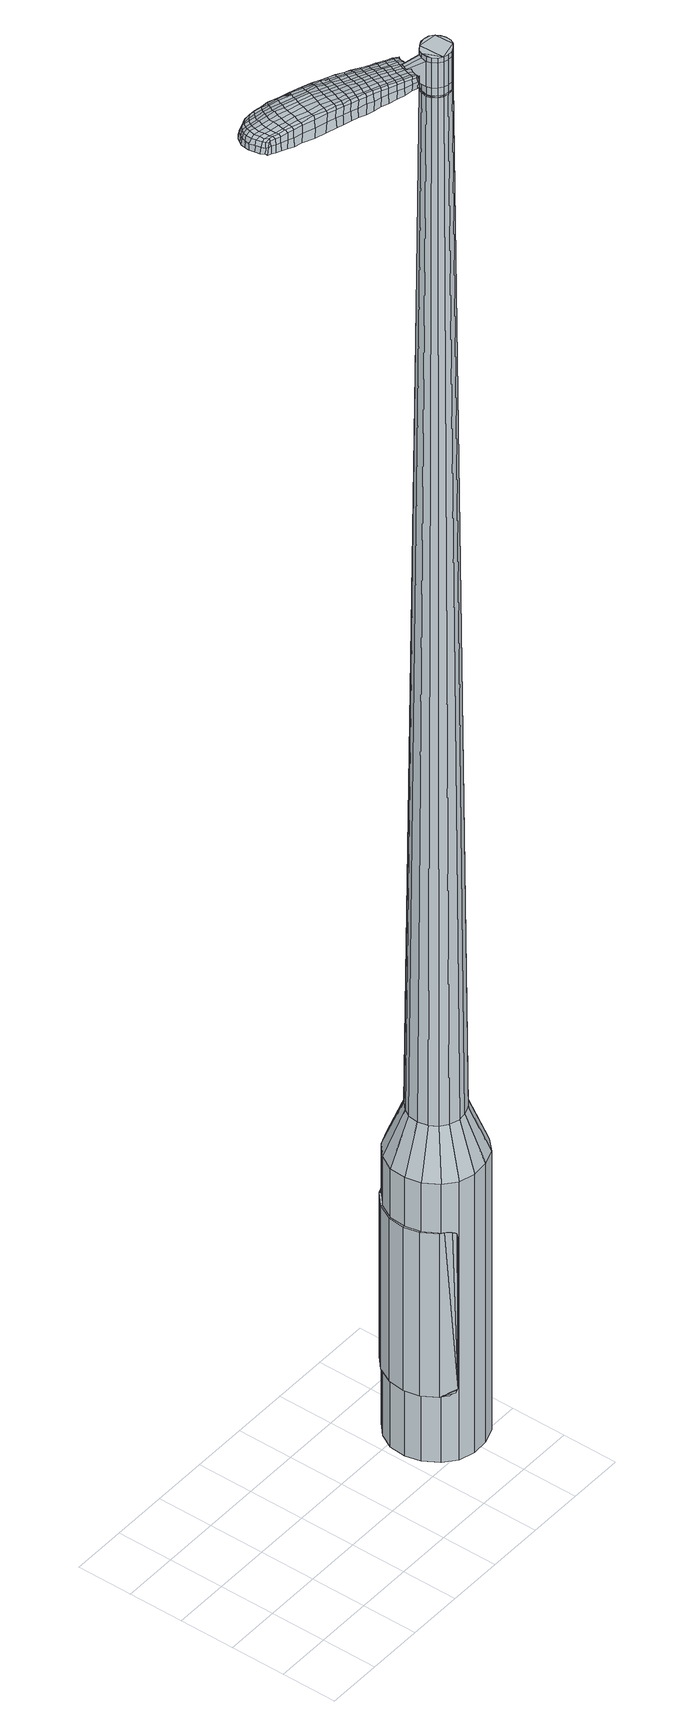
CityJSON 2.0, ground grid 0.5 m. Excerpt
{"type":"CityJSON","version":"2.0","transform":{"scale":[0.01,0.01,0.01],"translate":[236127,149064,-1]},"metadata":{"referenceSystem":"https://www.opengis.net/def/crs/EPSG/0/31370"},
"CityObjects":{
"object1":{"type":"GenericCityObject","attributes":{"cluster":62,"mean_distance_to_centroid":0.328,"new_centroid_x":236129.5,"new_centroid_y":149064.85,"mean_distance_to_camera":9.72,"H1":-131.96,"H2":-125.66,"Z_final":114.26,"cluster2":-1,"proj_x":236131.44,"proj_y":149058.6,"id_line":53183,"bearing_l":72.75,"distance":6.55,"orientation":"left","G_obj":162.75},"geometry":[{"type":"MultiSurface","lod":"2","boundaries":[[[0,1,2,3]],[[1,4,5,2]],[[4,6,7,5]],[[6,8,9,7]],[[8,10,11,9]],[[10,12,13,11]],[[12,14,15,13]],[[14,16,17,15]],[[16,18,19,17]],[[18,20,21,19]],[[20,22,23,21]],[[22,24,25,23]],[[24,26,27,25]],[[26,28,29,27]],[[28,30,31,29]],[[30,32,33,31]],[[32,34,35,33]],[[34,0,3,35]],[[36,37,38,39]],[[38,40,41,42]],[[41,43,42]],[[42,44,45,46]],[[45,47,46]],[[46,48,49,50]],[[49,51,50]],[[42,46,50,38]],[[50,52,39,38]],[[53,36,39]],[[2,5,7,35]],[[7,9,11,15]],[[11,13,15]],[[15,17,19,23]],[[19,21,23]],[[23,25,27,31]],[[27,29,31]],[[15,23,31,7]],[[31,33,35,7]],[[3,2,35]],[[1,0,54,55]],[[0,34,56,54]],[[34,32,57,56]],[[32,30,58,57]],[[30,28,59,58]],[[28,26,60,59]],[[26,24,61,60]],[[24,22,62,61]],[[22,20,63,62]],[[20,18,64,63]],[[18,16,65,64]],[[16,14,66,65]],[[14,12,67,66]],[[12,10,68,67]],[[10,8,69,68]],[[8,6,70,69]],[[6,4,71,70]],[[4,1,55,71]],[[55,54,72,73]],[[54,56,74,72]],[[56,57,75,74]],[[57,58,76,75]],[[58,59,77,76]],[[59,60,78,77]],[[60,61,79,78]],[[61,62,80,79]],[[62,63,81,80]],[[63,64,82,81]],[[64,65,83,82]],[[65,66,84,83]],[[66,67,85,84]],[[67,68,86,85]],[[68,69,87,86]],[[69,70,88,87]],[[70,71,89,88]],[[71,55,73,89]],[[90,91,92,93]],[[94,95,91,90]],[[96,97,95,94]],[[76,98,97,96]],[[99,100,98,76]],[[78,101,100,99]],[[102,103,101,78]],[[80,104,103,102]],[[105,106,104,80]],[[107,108,106,105]],[[83,109,108,107]],[[84,110,109,83]],[[111,112,110,84]],[[113,114,112,111]],[[87,115,114,113]],[[88,116,115,87]],[[89,117,116,88]],[[93,92,117,89]],[[118,119,120,121]],[[122,118,121,123]],[[124,122,123,125]],[[126,124,125,127]],[[128,126,127,129]],[[130,128,129,131]],[[132,130,131,133]],[[134,132,133,135]],[[136,134,135,137]],[[138,136,137,139]],[[140,138,139,141]],[[142,140,141,143]],[[144,142,143,145]],[[146,144,145,147]],[[148,146,147,149]],[[150,148,149,151]],[[73,72,90,93]],[[72,74,94,90]],[[74,75,96,94]],[[75,76,96]],[[77,99,76]],[[77,78,99]],[[79,102,78]],[[79,80,102]],[[81,105,80]],[[81,82,107,105]],[[82,83,107]],[[85,111,84]],[[85,86,113,111]],[[86,87,113]],[[73,93,89]],[[152,153,92,91]],[[153,117,92]],[[154,114,115]],[[154,155,112,114]],[[155,110,112]],[[156,108,109]],[[156,157,106,108]],[[157,104,106]],[[158,103,104]],[[158,101,103]],[[159,100,101]],[[159,98,100]],[[160,97,98]],[[160,161,95,97]],[[161,152,91,95]],[[39,52,150,162]],[[153,152,163,151]],[[53,39,162,119]],[[152,161,120,163]],[[36,53,119,118]],[[161,160,121,120]],[[37,36,118,122]],[[160,98,123,121]],[[38,37,122,124]],[[98,159,125,123]],[[40,38,124,126]],[[159,101,127,125]],[[41,40,126,128]],[[101,158,129,127]],[[43,41,128,130]],[[158,104,131,129]],[[42,43,130,132]],[[104,157,133,131]],[[44,42,132,134]],[[157,156,135,133]],[[45,44,134,136]],[[156,109,137,135]],[[47,45,136,138]],[[109,110,139,137]],[[46,47,138,140]],[[110,155,141,139]],[[48,46,140,142]],[[155,154,143,141]],[[49,48,142,144]],[[154,115,145,143]],[[51,49,144,146]],[[115,116,147,145]],[[50,51,146,148]],[[116,117,149,147]],[[52,50,148,150]],[[117,153,151,149]],[[150,151,164,165]],[[151,163,166,164]],[[163,120,167,166]],[[120,119,168,167]],[[119,162,169,168]],[[162,150,165,169]],[[170,171,172,173]],[[174,170,173,175]],[[170,174,176,177]],[[171,170,177,178]],[[179,180,181,182]],[[183,179,182,184]],[[179,183,185,186]],[[180,179,186,187]],[[188,189,190,191]],[[192,188,191,193]],[[188,192,194,195]],[[189,188,195,196]],[[197,198,199,200]],[[201,197,200,202]],[[197,201,203,204]],[[198,197,204,205]],[[206,207,208,209]],[[210,206,209,211]],[[206,210,212,213]],[[207,206,213,214]],[[215,216,217,218]],[[219,215,218,220]],[[215,219,221,222]],[[216,215,222,223]],[[224,225,226,227]],[[216,224,227,217]],[[224,216,223,228]],[[225,224,228,229]],[[230,231,232,233]],[[225,230,233,226]],[[230,225,229,234]],[[231,230,234,235]],[[236,174,175,237]],[[231,236,237,232]],[[236,231,235,238]],[[174,236,238,176]],[[239,240,241,242]],[[243,239,242,244]],[[239,243,245,246]],[[240,239,246,247]],[[248,249,250,251]],[[240,248,251,241]],[[248,240,247,252]],[[249,248,252,253]],[[254,255,256,257]],[[249,254,257,250]],[[254,249,253,258]],[[255,254,258,259]],[[260,261,262,263]],[[255,260,263,256]],[[260,255,259,264]],[[261,260,264,265]],[[266,171,178,267]],[[261,266,267,262]],[[266,261,265,268]],[[171,266,268,172]],[[269,270,271,272]],[[273,269,272,274]],[[269,273,275,276]],[[270,269,276,277]],[[278,279,280,281]],[[270,278,281,271]],[[278,270,277,282]],[[279,278,282,283]],[[284,285,286,287]],[[279,284,287,280]],[[284,279,283,288]],[[285,284,288,289]],[[290,183,184,291]],[[285,290,291,286]],[[290,285,289,292]],[[183,290,292,185]],[[293,294,295,296]],[[297,293,296,298]],[[293,297,299,300]],[[294,293,300,301]],[[302,303,304,305]],[[294,302,305,295]],[[302,294,301,306]],[[303,302,306,307]],[[308,309,310,311]],[[303,308,311,304]],[[308,303,307,312]],[[309,308,312,313]],[[314,315,316,317]],[[309,314,317,310]],[[314,309,313,318]],[[315,314,318,319]],[[320,180,187,321]],[[315,320,321,316]],[[320,315,319,322]],[[180,320,322,181]],[[323,209,208,324]],[[325,323,324,326]],[[323,325,327,328]],[[209,323,328,211]],[[329,325,326,330]],[[331,329,330,332]],[[329,331,333,334]],[[325,329,334,327]],[[335,331,332,336]],[[337,335,336,338]],[[335,337,339,340]],[[331,335,340,333]],[[341,337,338,342]],[[343,341,342,344]],[[341,343,345,346]],[[337,341,346,339]],[[347,343,344,348]],[[198,347,348,199]],[[347,198,205,349]],[[343,347,349,345]],[[350,351,196,195]],[[352,350,195,194]],[[350,352,353,354]],[[351,350,354,355]],[[356,357,355,354]],[[358,356,354,353]],[[356,358,359,360]],[[357,356,360,361]],[[362,363,361,360]],[[364,362,360,359]],[[362,364,365,366]],[[363,362,366,367]],[[368,369,367,366]],[[370,368,366,365]],[[368,370,203,201]],[[369,368,201,202]],[[371,372,373,374]],[[273,371,374,275]],[[371,273,274,375]],[[372,371,375,376]],[[377,192,193,378]],[[372,377,378,373]],[[377,372,376,379]],[[192,377,379,194]],[[380,381,382,383]],[[219,380,383,221]],[[380,219,220,384]],[[381,380,384,385]],[[386,387,388,389]],[[381,386,389,382]],[[386,381,385,390]],[[387,386,390,391]],[[392,189,196,393]],[[387,392,393,388]],[[392,387,391,394]],[[189,392,394,190]],[[395,396,397,398]],[[177,395,398,178]],[[395,177,176,399]],[[396,395,399,400]],[[401,402,403,404]],[[396,401,404,397]],[[401,396,400,405]],[[402,401,405,406]],[[407,200,199,408]],[[402,407,408,403]],[[407,402,406,409]],[[200,407,409,202]],[[410,411,412,413]],[[182,410,413,184]],[[410,182,181,414]],[[411,410,414,415]],[[416,204,203,417]],[[411,416,417,412]],[[416,411,415,418]],[[204,416,418,205]],[[419,420,421,422]],[[297,419,422,299]],[[419,297,298,423]],[[420,419,423,424]],[[425,210,211,426]],[[420,425,426,421]],[[425,420,424,427]],[[210,425,427,212]],[[428,429,430,431]],[[243,428,431,245]],[[428,243,244,432]],[[429,428,432,433]],[[434,435,436,437]],[[429,434,437,430]],[[434,429,433,438]],[[435,434,438,439]],[[440,207,214,441]],[[435,440,441,436]],[[440,435,439,442]],[[207,440,442,208]],[[443,444,433,432]],[[242,443,432,244]],[[443,242,241,445]],[[444,443,445,446]],[[447,448,439,438]],[[444,447,438,433]],[[447,444,446,449]],[[448,447,449,450]],[[451,324,208,442]],[[448,451,442,439]],[[451,448,450,452]],[[324,451,452,326]],[[453,454,455,456]],[[300,453,456,301]],[[453,300,299,422]],[[454,453,422,421]],[[457,328,327,458]],[[454,457,458,455]],[[457,454,421,426]],[[328,457,426,211]],[[459,460,446,445]],[[251,459,445,241]],[[459,251,250,461]],[[460,459,461,462]],[[463,464,450,449]],[[460,463,449,446]],[[463,460,462,465]],[[464,463,465,466]],[[467,330,326,452]],[[464,467,452,450]],[[467,464,466,468]],[[330,467,468,332]],[[469,470,471,472]],[[306,469,472,307]],[[469,306,301,456]],[[470,469,456,455]],[[473,334,333,474]],[[470,473,474,471]],[[473,470,455,458]],[[334,473,458,327]],[[475,476,462,461]],[[257,475,461,250]],[[475,257,256,477]],[[476,475,477,478]],[[479,480,466,465]],[[476,479,465,462]],[[479,476,478,481]],[[480,479,481,482]],[[483,336,332,468]],[[480,483,468,466]],[[483,480,482,484]],[[336,483,484,338]],[[485,486,487,488]],[[312,485,488,313]],[[485,312,307,472]],[[486,485,472,471]],[[489,340,339,490]],[[486,489,490,487]],[[489,486,471,474]],[[340,489,474,333]],[[491,492,478,477]],[[263,491,477,256]],[[491,263,262,493]],[[492,491,493,494]],[[495,496,482,481]],[[492,495,481,478]],[[495,492,494,497]],[[496,495,497,498]],[[499,342,338,484]],[[496,499,484,482]],[[499,496,498,500]],[[342,499,500,344]],[[501,502,503,504]],[[318,501,504,319]],[[501,318,313,488]],[[502,501,488,487]],[[505,346,345,506]],[[502,505,506,503]],[[505,502,487,490]],[[346,505,490,339]],[[507,508,494,493]],[[267,507,493,262]],[[507,267,178,398]],[[508,507,398,397]],[[509,510,498,497]],[[508,509,497,494]],[[509,508,397,404]],[[510,509,404,403]],[[511,348,344,500]],[[510,511,500,498]],[[511,510,403,408]],[[348,511,408,199]],[[512,513,415,414]],[[322,512,414,181]],[[512,322,319,504]],[[513,512,504,503]],[[514,349,205,418]],[[513,514,418,415]],[[514,513,503,506]],[[349,514,506,345]],[[515,516,376,375]],[[272,515,375,274]],[[515,272,271,517]],[[516,515,517,518]],[[519,352,194,379]],[[516,519,379,376]],[[519,516,518,520]],[[352,519,520,353]],[[521,522,523,524]],[[222,521,524,223]],[[521,222,221,383]],[[522,521,383,382]],[[525,526,527,528]],[[522,525,528,523]],[[525,522,382,389]],[[526,525,389,388]],[[529,351,355,530]],[[526,529,530,527]],[[529,526,388,393]],[[351,529,393,196]],[[531,532,518,517]],[[281,531,517,271]],[[531,281,280,533]],[[532,531,533,534]],[[535,358,353,520]],[[532,535,520,518]],[[535,532,534,536]],[[358,535,536,359]],[[537,538,539,540]],[[228,537,540,229]],[[537,228,223,524]],[[538,537,524,523]],[[541,542,543,544]],[[538,541,544,539]],[[541,538,523,528]],[[542,541,528,527]],[[545,357,361,546]],[[542,545,546,543]],[[545,542,527,530]],[[357,545,530,355]],[[547,548,534,533]],[[287,547,533,280]],[[547,287,286,549]],[[548,547,549,550]],[[551,364,359,536]],[[548,551,536,534]],[[551,548,550,552]],[[364,551,552,365]],[[553,554,555,556]],[[234,553,556,235]],[[553,234,229,540]],[[554,553,540,539]],[[557,558,559,560]],[[554,557,560,555]],[[557,554,539,544]],[[558,557,544,543]],[[561,363,367,562]],[[558,561,562,559]],[[561,558,543,546]],[[363,561,546,361]],[[563,564,550,549]],[[291,563,549,286]],[[563,291,184,413]],[[564,563,413,412]],[[565,370,365,552]],[[564,565,552,550]],[[565,564,412,417]],[[370,565,417,203]],[[566,567,400,399]],[[238,566,399,176]],[[566,238,235,556]],[[567,566,556,555]],[[568,569,406,405]],[[567,568,405,400]],[[568,567,555,560]],[[569,568,560,559]],[[570,369,202,409]],[[569,570,409,406]],[[570,569,559,562]],[[369,570,562,367]],[[571,572,573,574]],[[574,573,575,576]],[[577,575,573,578]],[[578,573,572,579]],[[580,581,582,583]],[[583,582,584,585]],[[586,584,582,587]],[[587,582,581,588]],[[589,590,591,592]],[[592,591,593,594]],[[595,593,591,596]],[[596,591,590,597]],[[598,599,600,601]],[[601,600,602,603]],[[604,602,600,605]],[[605,600,599,606]],[[607,608,609,610]],[[610,609,611,612]],[[613,611,609,614]],[[614,609,608,615]],[[616,617,618,619]],[[619,618,620,621]],[[622,620,618,623]],[[623,618,617,624]],[[625,626,627,628]],[[628,627,617,616]],[[624,617,627,629]],[[629,627,626,630]],[[631,632,633,634]],[[634,633,626,625]],[[630,626,633,635]],[[635,633,632,636]],[[576,575,637,638]],[[638,637,632,631]],[[636,632,637,639]],[[639,637,575,577]],[[640,641,642,643]],[[643,642,644,645]],[[646,644,642,647]],[[647,642,641,648]],[[649,650,651,652]],[[652,651,641,640]],[[648,641,651,653]],[[653,651,650,654]],[[655,656,657,658]],[[658,657,650,649]],[[654,650,657,659]],[[659,657,656,660]],[[661,662,663,664]],[[664,663,656,655]],[[660,656,663,665]],[[665,663,662,666]],[[579,572,667,668]],[[668,667,662,661]],[[666,662,667,669]],[[669,667,572,571]],[[670,671,672,673]],[[673,672,674,675]],[[676,674,672,677]],[[677,672,671,678]],[[679,680,681,682]],[[682,681,671,670]],[[678,671,681,683]],[[683,681,680,684]],[[685,686,687,688]],[[688,687,680,679]],[[684,680,687,689]],[[689,687,686,690]],[[585,584,691,692]],[[692,691,686,685]],[[690,686,691,693]],[[693,691,584,586]],[[694,695,696,697]],[[697,696,698,699]],[[700,698,696,701]],[[701,696,695,702]],[[703,704,705,706]],[[706,705,695,694]],[[702,695,705,707]],[[707,705,704,708]],[[709,710,711,712]],[[712,711,704,703]],[[708,704,711,713]],[[713,711,710,714]],[[715,716,717,718]],[[718,717,710,709]],[[714,710,717,719]],[[719,717,716,720]],[[588,581,721,722]],[[722,721,716,715]],[[720,716,721,723]],[[723,721,581,580]],[[607,610,724,725]],[[725,724,726,727]],[[728,726,724,729]],[[729,724,610,612]],[[727,726,730,731]],[[731,730,732,733]],[[734,732,730,735]],[[735,730,726,728]],[[733,732,736,737]],[[737,736,738,739]],[[740,738,736,741]],[[741,736,732,734]],[[739,738,742,743]],[[743,742,744,745]],[[746,744,742,747]],[[747,742,738,740]],[[745,744,748,749]],[[749,748,599,598]],[[606,599,748,750]],[[750,748,744,746]],[[597,751,752,596]],[[596,752,753,595]],[[754,753,752,755]],[[755,752,751,756]],[[756,757,758,755]],[[755,758,759,754]],[[760,759,758,761]],[[761,758,757,762]],[[762,763,764,761]],[[761,764,765,760]],[[766,765,764,767]],[[767,764,763,768]],[[768,769,770,767]],[[767,770,771,766]],[[604,771,770,602]],[[602,770,769,603]],[[772,773,774,775]],[[775,774,674,676]],[[675,674,774,776]],[[776,774,773,777]],[[594,593,778,779]],[[779,778,773,772]],[[777,773,778,780]],[[780,778,593,595]],[[781,782,783,784]],[[784,783,620,622]],[[621,620,783,785]],[[785,783,782,786]],[[787,788,789,790]],[[790,789,782,781]],[[786,782,789,791]],[[791,789,788,792]],[[597,590,793,794]],[[794,793,788,787]],[[792,788,793,795]],[[795,793,590,589]],[[796,797,798,799]],[[799,798,578,579]],[[577,578,798,800]],[[800,798,797,801]],[[802,803,804,805]],[[805,804,797,796]],[[801,797,804,806]],[[806,804,803,807]],[[598,601,808,809]],[[809,808,803,802]],[[807,803,808,810]],[[810,808,601,603]],[[811,812,813,814]],[[814,813,583,585]],[[580,583,813,815]],[[815,813,812,816]],[[604,605,817,818]],[[818,817,812,811]],[[816,812,817,819]],[[819,817,605,606]],[[820,821,822,823]],[[823,822,698,700]],[[699,698,822,824]],[[824,822,821,825]],[[612,611,826,827]],[[827,826,821,820]],[[825,821,826,828]],[[828,826,611,613]],[[829,830,831,832]],[[832,831,644,646]],[[645,644,831,833]],[[833,831,830,834]],[[835,836,837,838]],[[838,837,830,829]],[[834,830,837,839]],[[839,837,836,840]],[[615,608,841,842]],[[842,841,836,835]],[[840,836,841,843]],[[843,841,608,607]],[[834,844,845,833]],[[833,845,643,645]],[[640,643,845,846]],[[846,845,844,847]],[[840,848,849,839]],[[839,849,844,834]],[[847,844,849,850]],[[850,849,848,851]],[[607,725,852,843]],[[843,852,848,840]],[[851,848,852,853]],[[853,852,725,727]],[[854,855,856,857]],[[857,856,701,702]],[[700,701,856,823]],[[823,856,855,820]],[[728,729,858,859]],[[859,858,855,854]],[[820,855,858,827]],[[827,858,729,612]],[[847,860,861,846]],[[846,861,652,640]],[[649,652,861,862]],[[862,861,860,863]],[[851,864,865,850]],[[850,865,860,847]],[[863,860,865,866]],[[866,865,864,867]],[[727,731,868,853]],[[853,868,864,851]],[[867,864,868,869]],[[869,868,731,733]],[[870,871,872,873]],[[873,872,707,708]],[[702,707,872,857]],[[857,872,871,854]],[[734,735,874,875]],[[875,874,871,870]],[[854,871,874,859]],[[859,874,735,728]],[[863,876,877,862]],[[862,877,658,649]],[[655,658,877,878]],[[878,877,876,879]],[[867,880,881,866]],[[866,881,876,863]],[[879,876,881,882]],[[882,881,880,883]],[[733,737,884,869]],[[869,884,880,867]],[[883,880,884,885]],[[885,884,737,739]],[[886,887,888,889]],[[889,888,713,714]],[[708,713,888,873]],[[873,888,887,870]],[[740,741,890,891]],[[891,890,887,886]],[[870,887,890,875]],[[875,890,741,734]],[[879,892,893,878]],[[878,893,664,655]],[[661,664,893,894]],[[893,892,894]],[[883,895,896,882]],[[882,896,892,879]],[[894,892,896,897]],[[897,896,895,898]],[[739,743,899,885]],[[885,899,895,883]],[[898,895,899,900]],[[900,899,743,745]],[[901,902,903,904]],[[904,903,719,720]],[[714,719,903,889]],[[889,903,902,886]],[[746,747,905,906]],[[906,905,902,901]],[[886,902,905,891]],[[891,905,747,740]],[[907,908,894]],[[894,908,668,661]],[[579,668,908,799]],[[799,908,907,796]],[[898,909,910,897]],[[897,910,907,894]],[[796,907,910,805]],[[805,910,909,802]],[[745,749,911,900]],[[900,911,909,898]],[[802,909,911,809]],[[809,911,749,598]],[[816,912,913,815]],[[815,913,723,580]],[[720,723,913,904]],[[904,913,912,901]],[[606,750,914,819]],[[819,914,912,816]],[[901,912,914,906]],[[906,914,750,746]],[[777,915,916,776]],[[776,916,673,675]],[[670,673,916,917]],[[917,916,915,918]],[[595,753,919,780]],[[780,919,915,777]],[[918,915,919,920]],[[920,919,753,754]],[[921,922,923,924]],[[924,923,623,624]],[[622,623,923,784]],[[784,923,922,781]],[[925,926,927,928]],[[928,927,922,921]],[[781,922,927,790]],[[790,927,926,787]],[[756,751,929,930]],[[930,929,926,925]],[[787,926,929,794]],[[794,929,751,597]],[[918,931,932,917]],[[917,932,682,670]],[[679,682,932,933]],[[933,932,931,934]],[[754,759,935,920]],[[920,935,931,918]],[[934,931,935,936]],[[936,935,759,760]],[[937,938,939,940]],[[940,939,629,630]],[[624,629,939,924]],[[924,939,938,921]],[[941,942,943,944]],[[944,943,938,937]],[[921,938,943,928]],[[928,943,942,925]],[[762,757,945,946]],[[946,945,942,941]],[[925,942,945,930]],[[930,945,757,756]],[[934,947,948,933]],[[933,948,688,679]],[[685,688,948,949]],[[949,948,947,950]],[[760,765,951,936]],[[936,951,947,934]],[[950,947,951,952]],[[952,951,765,766]],[[953,954,955,956]],[[956,955,635,636]],[[630,635,955,940]],[[940,955,954,937]],[[957,958,959,960]],[[960,959,954,953]],[[937,954,959,944]],[[944,959,958,941]],[[768,763,961,962]],[[962,961,958,957]],[[941,958,961,946]],[[946,961,763,762]],[[950,963,964,949]],[[949,964,692,685]],[[585,692,964,814]],[[814,964,963,811]],[[766,771,965,952]],[[952,965,963,950]],[[811,963,965,818]],[[818,965,771,604]],[[801,966,967,800]],[[800,967,639,577]],[[636,639,967,956]],[[956,967,966,953]],[[807,968,969,806]],[[806,969,966,801]],[[953,966,969,960]],[[960,969,968,957]],[[603,769,970,810]],[[810,970,968,807]],[[957,968,970,962]],[[962,970,769,768]],[[571,574,173,172]],[[574,576,175,173]],[[586,587,186,185]],[[587,588,187,186]],[[589,592,191,190]],[[592,594,193,191]],[[613,614,213,212]],[[614,615,214,213]],[[616,619,218,217]],[[619,621,220,218]],[[625,628,227,226]],[[628,616,217,227]],[[631,634,233,232]],[[634,625,226,233]],[[576,638,237,175]],[[638,631,232,237]],[[646,647,246,245]],[[647,648,247,246]],[[648,653,252,247]],[[653,654,253,252]],[[654,659,258,253]],[[659,660,259,258]],[[660,665,264,259]],[[665,666,265,264]],[[666,669,268,265]],[[669,571,172,268]],[[676,677,276,275]],[[677,678,277,276]],[[678,683,282,277]],[[683,684,283,282]],[[684,689,288,283]],[[689,690,289,288]],[[690,693,292,289]],[[693,586,185,292]],[[694,697,296,295]],[[697,699,298,296]],[[703,706,305,304]],[[706,694,295,305]],[[709,712,311,310]],[[712,703,304,311]],[[715,718,317,316]],[[718,709,310,317]],[[588,722,321,187]],[[722,715,316,321]],[[772,775,374,373]],[[775,676,275,374]],[[594,779,378,193]],[[779,772,373,378]],[[621,785,384,220]],[[785,786,385,384]],[[786,791,390,385]],[[791,792,391,390]],[[792,795,394,391]],[[795,589,190,394]],[[699,824,423,298]],[[824,825,424,423]],[[825,828,427,424]],[[828,613,212,427]],[[829,832,431,430]],[[832,646,245,431]],[[835,838,437,436]],[[838,829,430,437]],[[615,842,441,214]],[[842,835,436,441]],[[971,972,973,974]],[[975,976,974,973]],[[977,978,979,980]],[[981,982,983,984]],[[972,985,986,973]],[[987,975,973,986]],[[988,977,980,989]],[[990,991,982,981]],[[985,992,993,986]],[[993,994,987,986]],[[995,988,989,996]],[[997,991,990,998]],[[992,999,1000,993]],[[1000,1001,994,993]],[[1002,995,996,1003]],[[1004,997,998,1005]],[[1006,1007,1008,1009]],[[1010,1011,1007,1006]],[[1010,1012,1013,1011]],[[1012,1014,1015,1013]],[[1016,1017,1018,1019]],[[1020,1021,1017,1016]],[[1022,1023,1021,1020]],[[1024,1025,1023,1022]],[[1019,1008,1007,1016]],[[1016,1007,1011,1020]],[[1011,1013,1022,1020]],[[1013,1015,1024,1022]],[[980,979,976,975]],[[989,980,975,987]],[[994,996,989,987]],[[1001,1003,996,994]],[[981,984,978,977]],[[990,981,977,988]],[[998,990,988,995]],[[1005,998,995,1002]],[[982,1006,1009,983]],[[991,1010,1006,982]],[[1012,1010,991,997]],[[1014,1012,997,1004]],[[1026,1027,1028,1029]],[[1028,1030,1031,1032]],[[1028,1032,1033,1034]],[[1028,1034,1029]],[[1035,1026,1029,1036]],[[1037,1036,1029,1038]],[[1039,1038,1029]],[[1040,1028,1027,1041]],[[1042,1040,1041,1043]],[[1044,1042,1043,1045]],[[1046,1044,1045,1047]],[[1048,1046,1047,1049]],[[1049,1050,1051,1052]],[[1049,1052,1053,1054]],[[1049,1054,1055,1056]],[[1055,1057,1058,1059]],[[1055,1059,1060,1061]],[[1055,1061,1056]],[[1049,1056,1048]],[[1062,1063,1027,1026]],[[1064,1065,1030,1028]],[[1066,1067,1039,1029]],[[1063,1068,1041,1027]],[[1069,1064,1028,1040]],[[1068,1070,1043,1041]],[[1071,1069,1040,1042]],[[1070,1072,1045,1043]],[[1073,1071,1042,1044]],[[1072,1074,1047,1045]],[[1075,1073,1044,1046]],[[1074,1076,1049,1047]],[[1077,1075,1046,1048]],[[1076,1078,1050,1049]],[[1079,1080,1057,1055]],[[1081,1077,1048,1056]],[[1051,1050,1078,1082]],[[1052,1051,1082,1083]],[[1053,1052,1083,1084]],[[1054,1053,1084,1085]],[[1055,1054,1085,1079]],[[1086,1062,1026,1035]],[[1087,1086,1035,1036]],[[1088,1087,1036,1037]],[[1089,1088,1037,1038]],[[1067,1089,1038,1039]],[[1031,1030,1065,1090]],[[1058,1057,1080,1091]],[[1032,1031,1090,1092]],[[1033,1032,1092,1093]],[[1034,1033,1093,1094]],[[1029,1034,1094,1066]],[[1059,1058,1091,1095]],[[1060,1059,1095,1096]],[[1061,1060,1096,1097]],[[1056,1061,1097,1081]]]}]}
},
"vertices":[
[207,97,384],[214,110,384],[214,110,96],[207,97,96],[225,120,384],[225,120,96],[238,125,384],[238,125,96],[253,126,384],[253,126,96],[267,122,384],[267,122,96],[279,113,384],[279,113,96],[287,100,384],[287,100,96],[290,86,384],[290,86,96],[288,72,384],[288,72,96],[281,58,384],[281,58,96],[271,48,384],[271,48,96],[257,43,384],[257,43,96],[242,42,384],[242,42,96],[228,46,384],[228,46,96],[217,55,384],[217,55,96],[209,68,384],[209,68,96],[206,82,384],[206,82,96],[235,79,1524],[238,75,1524],[242,72,1524],[235,88,1524],[246,71,1524],[251,71,1524],[259,76,1524],[255,73,1524],[261,80,1524],[261,85,1524],[258,93,1524],[260,89,1524],[254,96,1524],[249,97,1524],[241,95,1524],[245,97,1524],[237,92,1524],[234,83,1524],[224,92,429],[228,99,429],[223,83,429],[225,74,429],[229,67,429],[236,62,429],[245,59,429],[253,60,429],[261,63,429],[268,69,429],[272,77,429],[273,85,429],[271,94,429],[266,101,429],[259,106,429],[251,109,429],[242,109,429],[234,105,429],[235,88,1483],[237,92,1483],[234,83,1483],[235,79,1483],[238,75,1483],[242,72,1483],[246,71,1483],[251,71,1483],[255,73,1483],[259,76,1483],[261,80,1483],[261,85,1483],[260,89,1483],[258,93,1483],[254,96,1483],[249,97,1483],[245,97,1483],[241,95,1483],[236,88,1483],[236,88,1485],[238,92,1485],[238,92,1483],[235,83,1483],[235,83,1485],[236,79,1483],[236,79,1485],[238,75,1485],[242,73,1483],[242,73,1485],[246,71,1485],[251,72,1483],[251,72,1485],[255,73,1485],[258,76,1483],[258,76,1485],[260,80,1483],[260,80,1485],[261,85,1485],[260,89,1485],[257,93,1483],[257,93,1485],[254,95,1483],[254,95,1485],[249,97,1485],[245,97,1485],[241,95,1485],[235,79,1519],[234,83,1519],[234,83,1493],[235,79,1493],[238,75,1519],[238,75,1493],[242,72,1519],[242,72,1493],[246,71,1519],[246,71,1493],[251,71,1519],[251,71,1493],[255,73,1519],[255,73,1493],[259,76,1519],[259,76,1493],[261,80,1519],[261,80,1493],[261,85,1519],[261,85,1493],[260,89,1519],[260,89,1493],[258,93,1519],[258,93,1493],[254,96,1519],[254,96,1493],[249,97,1519],[249,97,1493],[245,97,1519],[245,97,1493],[241,95,1519],[241,95,1493],[237,92,1519],[237,92,1493],[235,88,1485],[237,92,1485],[254,96,1485],[258,93,1485],[261,80,1485],[259,76,1485],[251,71,1485],[242,72,1485],[235,79,1485],[234,83,1485],[235,88,1519],[235,88,1493],[218,97,1513],[218,97,1518],[217,94,1513],[216,91,1513],[216,91,1518],[217,94,1518],[152,134,1519],[159,132,1518],[158,134,1509],[151,136,1510],[144,137,1519],[143,139,1510],[144,135,1526],[153,132,1525],[159,130,1525],[140,98,1519],[147,96,1518],[149,97,1525],[142,99,1525],[132,100,1519],[134,101,1526],[130,99,1510],[139,96,1510],[146,95,1509],[76,136,1519],[77,140,1519],[76,140,1513],[75,136,1513],[75,132,1519],[75,132,1513],[77,131,1524],[77,136,1524],[78,139,1524],[146,114,1530],[153,112,1529],[154,115,1529],[147,117,1530],[138,117,1531],[139,120,1531],[137,113,1530],[145,111,1530],[152,108,1529],[224,90,1512],[224,93,1512],[223,93,1517],[222,91,1517],[223,88,1512],[222,88,1517],[222,87,1506],[223,91,1506],[224,93,1506],[95,150,1519],[98,150,1519],[98,152,1512],[95,152,1512],[93,151,1518],[92,152,1512],[93,150,1522],[95,149,1523],[98,149,1524],[103,149,1519],[109,148,1519],[108,149,1512],[103,151,1512],[103,148,1524],[109,146,1525],[114,146,1519],[122,144,1519],[121,146,1511],[114,148,1511],[115,145,1526],[122,143,1526],[133,141,1519],[132,142,1510],[133,139,1526],[221,108,1513],[214,111,1513],[215,110,1518],[222,107,1517],[226,106,1512],[225,106,1516],[226,107,1506],[221,110,1507],[214,112,1507],[207,114,1514],[200,116,1515],[201,115,1520],[208,112,1519],[207,115,1507],[200,118,1507],[193,119,1515],[186,122,1516],[187,120,1522],[194,117,1521],[193,121,1508],[186,123,1508],[179,124,1517],[172,127,1517],[173,125,1524],[180,123,1523],[179,126,1508],[172,129,1509],[166,129,1518],[166,128,1524],[165,131,1509],[84,117,1519],[87,115,1519],[88,116,1524],[84,118,1523],[82,118,1518],[83,118,1522],[80,117,1512],[83,116,1512],[86,114,1512],[91,113,1519],[97,111,1519],[98,112,1525],[92,114,1524],[90,112,1512],[95,110,1512],[102,109,1519],[110,107,1519],[111,108,1526],[103,110,1526],[101,108,1511],[108,106,1511],[121,103,1519],[122,104,1526],[119,102,1510],[212,79,1513],[205,81,1513],[204,80,1507],[211,79,1507],[218,78,1512],[217,78,1506],[217,79,1516],[213,80,1517],[206,82,1518],[198,83,1514],[190,85,1515],[189,84,1507],[196,82,1507],[199,84,1519],[191,86,1520],[183,87,1515],[176,88,1516],[174,87,1508],[181,86,1508],[184,88,1521],[177,90,1522],[169,90,1517],[161,92,1517],[160,91,1509],[167,89,1508],[170,91,1523],[163,93,1524],[154,94,1518],[153,93,1509],[156,95,1524],[217,92,1519],[218,95,1519],[210,95,1520],[211,97,1520],[209,92,1520],[216,90,1519],[203,97,1522],[204,99,1522],[196,99,1523],[197,102,1523],[195,96,1523],[202,94,1521],[189,101,1524],[190,104,1524],[182,103,1525],[183,106,1525],[181,100,1525],[188,98,1524],[175,105,1526],[176,108,1526],[168,108,1527],[168,111,1527],[167,104,1527],[174,102,1526],[160,110,1528],[161,113,1528],[159,106,1528],[80,135,1527],[81,138,1527],[80,131,1526],[84,129,1527],[84,133,1528],[85,137,1528],[90,131,1529],[92,135,1529],[90,127,1528],[97,125,1530],[97,129,1530],[99,133,1530],[104,127,1531],[106,131,1531],[104,123,1530],[112,120,1531],[113,124,1531],[114,128,1531],[125,121,1531],[126,124,1531],[124,117,1531],[80,119,1518],[78,122,1519],[77,122,1513],[79,119,1513],[81,120,1523],[80,122,1523],[77,127,1519],[76,127,1513],[78,127,1524],[90,150,1518],[88,149,1518],[89,148,1523],[91,149,1523],[90,152,1513],[87,150,1513],[84,148,1519],[81,146,1519],[83,145,1524],[86,147,1523],[84,149,1513],[80,146,1513],[79,143,1519],[80,142,1524],[78,143,1513],[152,131,1528],[152,129,1528],[158,127,1528],[159,129,1527],[144,134,1528],[143,132,1529],[151,127,1529],[150,124,1530],[156,121,1529],[157,124,1528],[142,129,1529],[141,126,1530],[148,120,1530],[155,118,1529],[140,123,1531],[143,100,1528],[143,102,1529],[135,105,1529],[134,102,1528],[149,98,1527],[150,100,1528],[144,106,1529],[135,109,1530],[151,104,1528],[220,79,1512],[221,81,1512],[219,82,1517],[219,80,1517],[219,78,1506],[219,80,1506],[222,84,1512],[220,85,1517],[221,84,1506],[228,104,1512],[227,103,1512],[227,104,1506],[227,105,1506],[227,104,1517],[226,103,1517],[227,101,1512],[226,98,1512],[225,99,1506],[226,101,1506],[225,101,1517],[225,98,1517],[225,95,1512],[224,96,1506],[224,96,1517],[221,106,1519],[221,104,1519],[214,108,1520],[214,107,1520],[220,102,1519],[220,100,1519],[213,105,1520],[212,102,1520],[219,97,1519],[212,100,1520],[214,81,1519],[214,83,1519],[207,85,1520],[206,83,1520],[215,86,1519],[208,88,1520],[207,111,1521],[207,109,1521],[200,113,1522],[200,112,1522],[206,107,1521],[205,104,1521],[199,110,1522],[198,107,1523],[205,102,1522],[198,104,1523],[199,85,1521],[200,87,1521],[193,89,1522],[192,87,1522],[201,90,1521],[194,92,1522],[193,116,1523],[193,114,1523],[186,119,1524],[186,117,1524],[192,112,1523],[191,109,1524],[185,114,1525],[184,112,1525],[190,107,1524],[183,109,1525],[185,89,1523],[186,91,1523],[178,93,1524],[178,91,1524],[187,94,1524],[179,96,1525],[180,121,1525],[179,119,1525],[173,124,1526],[172,122,1526],[178,117,1526],[177,114,1526],[171,119,1527],[170,116,1527],[176,111,1526],[169,113,1527],[171,93,1525],[171,95,1525],[164,97,1526],[163,95,1526],[172,98,1526],[165,100,1527],[166,126,1527],[165,124,1527],[164,122,1527],[163,119,1528],[162,116,1528],[156,96,1527],[157,99,1527],[158,102,1528],[84,119,1525],[82,122,1525],[87,118,1526],[86,120,1526],[81,126,1526],[85,124,1527],[94,148,1525],[91,148,1525],[95,147,1526],[97,148,1525],[88,146,1525],[85,144,1526],[89,143,1527],[92,145,1526],[83,141,1526],[87,140,1527],[92,116,1526],[91,118,1527],[98,114,1527],[97,116,1528],[90,122,1528],[97,120,1529],[102,147,1526],[100,146,1527],[106,144,1528],[108,145,1527],[98,144,1527],[95,141,1528],[102,139,1529],[104,142,1528],[93,138,1528],[100,136,1530],[103,112,1528],[103,114,1529],[111,109,1528],[111,112,1529],[103,118,1529],[112,116,1530],[114,144,1528],[112,142,1528],[120,140,1529],[122,141,1528],[111,140,1529],[109,137,1530],[117,134,1530],[119,137,1530],[107,134,1530],[116,131,1531],[123,106,1529],[123,108,1529],[123,112,1530],[133,138,1528],[132,136,1529],[130,133,1530],[129,130,1530],[128,127,1531],[157,132,1509],[158,130,1518],[151,132,1518],[151,134,1509],[143,135,1519],[143,137,1510],[144,133,1525],[152,131,1525],[159,128,1525],[149,99,1525],[148,98,1518],[141,99,1518],[142,101,1525],[133,102,1519],[134,103,1525],[131,101,1510],[139,98,1509],[146,97,1509],[78,139,1513],[79,139,1519],[78,136,1519],[77,136,1513],[78,132,1519],[77,132,1513],[79,132,1524],[79,135,1524],[80,138,1524],[154,115,1528],[153,112,1528],[146,114,1529],[147,117,1529],[137,117,1529],[138,120,1529],[137,113,1529],[145,111,1529],[152,109,1528],[221,94,1516],[222,94,1512],[221,91,1512],[221,91,1516],[220,88,1512],[220,89,1516],[220,88,1506],[221,91,1506],[221,94,1506],[98,150,1512],[98,148,1519],[95,149,1518],[95,150,1512],[93,149,1518],[93,150,1512],[93,148,1522],[95,147,1523],[98,147,1523],[108,147,1512],[108,146,1519],[103,147,1519],[102,149,1512],[103,146,1524],[108,144,1525],[121,144,1511],[121,142,1519],[114,144,1519],[113,146,1511],[114,143,1525],[122,141,1526],[132,139,1519],[131,141,1510],[133,137,1526],[214,108,1518],[213,109,1513],[220,107,1513],[221,105,1517],[225,105,1512],[224,104,1515],[225,106,1506],[220,108,1506],[213,111,1507],[200,113,1520],[199,115,1514],[206,112,1514],[207,111,1519],[206,113,1507],[199,116,1507],[186,118,1522],[185,120,1516],[192,117,1515],[193,116,1521],[192,119,1508],[185,122,1508],[172,123,1523],[172,125,1517],[179,122,1516],[179,121,1522],[178,124,1508],[171,127,1508],[165,128,1517],[165,126,1524],[164,129,1509],[88,118,1523],[88,117,1519],[85,118,1518],[86,119,1523],[83,119,1518],[84,120,1522],[82,118,1512],[84,117,1512],[86,116,1512],[98,114,1525],[97,113,1519],[92,115,1519],[93,116,1524],[91,114,1512],[96,112,1512],[112,110,1526],[110,108,1519],[103,111,1519],[104,112,1525],[101,110,1511],[109,107,1511],[121,105,1519],[123,106,1526],[120,104,1510],[204,82,1507],[205,83,1513],[212,81,1513],[211,81,1506],[217,80,1512],[216,80,1506],[217,81,1515],[213,82,1517],[206,84,1518],[189,86,1507],[191,87,1514],[198,85,1514],[197,84,1507],[199,86,1519],[192,88,1520],[175,89,1508],[176,90,1516],[183,89,1515],[182,88,1508],[184,90,1521],[177,91,1522],[160,93,1508],[162,94,1517],[169,92,1516],[167,91,1508],[170,93,1522],[163,95,1523],[155,96,1517],[153,95,1509],[156,97,1524],[216,93,1518],[217,95,1518],[210,95,1519],[210,97,1519],[209,92,1519],[215,90,1518],[202,97,1520],[203,99,1520],[195,99,1521],[196,102,1521],[194,96,1521],[202,94,1520],[188,101,1523],[189,104,1523],[181,104,1524],[182,106,1524],[180,101,1524],[187,98,1523],[174,106,1525],[175,108,1525],[167,108,1526],[168,111,1526],[166,105,1526],[173,103,1525],[160,110,1527],[161,113,1527],[159,107,1527],[82,138,1526],[81,134,1526],[81,131,1525],[85,129,1526],[85,133,1526],[86,136,1526],[92,135,1528],[91,131,1528],[91,128,1527],[97,125,1528],[98,129,1529],[99,132,1529],[106,130,1530],[105,127,1530],[104,123,1529],[112,121,1530],[113,124,1530],[114,128,1530],[126,124,1530],[125,121,1530],[124,117,1530],[79,122,1513],[80,123,1518],[82,121,1518],[81,120,1512],[83,121,1523],[82,123,1523],[79,127,1519],[78,127,1513],[80,127,1523],[90,147,1523],[89,148,1518],[91,148,1518],[92,147,1523],[91,150,1512],[88,149,1512],[84,143,1523],[83,144,1519],[86,146,1519],[87,145,1523],[85,147,1513],[82,145,1513],[81,142,1519],[82,141,1524],[80,142,1513],[158,126,1527],[151,129,1527],[152,130,1527],[158,127,1526],[144,132,1527],[143,131,1528],[156,121,1528],[149,123,1528],[150,126,1528],[157,124,1527],[142,129,1528],[141,126,1529],[148,120,1529],[155,118,1528],[140,123,1529],[135,105,1528],[143,103,1527],[143,101,1527],[134,104,1527],[150,100,1526],[150,101,1527],[144,107,1528],[135,109,1528],[151,105,1527],[218,82,1516],[218,82,1512],[218,80,1512],[218,81,1516],[217,80,1506],[217,81,1506],[219,85,1512],[219,85,1516],[218,84,1506],[225,104,1506],[225,103,1512],[226,104,1512],[225,105,1506],[225,104,1516],[224,103,1516],[223,99,1506],[224,99,1512],[225,101,1512],[224,102,1506],[224,101,1516],[223,99,1516],[223,96,1512],[222,97,1506],[222,96,1516],[220,104,1518],[220,105,1518],[214,107,1519],[213,107,1519],[219,100,1518],[219,102,1518],[213,105,1519],[212,102,1519],[218,98,1518],[211,100,1519],[207,86,1519],[213,84,1518],[213,83,1518],[206,85,1519],[214,87,1518],[208,89,1519],[206,109,1520],[207,110,1520],[200,113,1521],[199,112,1521],[205,105,1520],[206,107,1520],[199,109,1521],[198,107,1521],[204,102,1520],[197,104,1521],[192,89,1521],[199,87,1520],[199,86,1520],[192,88,1521],[200,91,1520],[193,93,1521],[192,114,1522],[193,115,1522],[186,118,1523],[185,117,1523],[191,109,1522],[192,112,1522],[185,114,1523],[184,112,1524],[190,107,1523],[183,109,1524],[178,93,1523],[185,91,1522],[185,90,1522],[178,92,1523],[186,95,1522],[179,97,1523],[178,119,1524],[179,120,1524],[172,122,1525],[177,114,1525],[178,117,1524],[171,119,1525],[170,116,1526],[176,111,1525],[169,113,1526],[164,97,1525],[171,95,1524],[171,94,1524],[163,96,1525],[172,99,1524],[165,101,1525],[165,124,1526],[165,125,1526],[163,119,1527],[164,121,1526],[162,116,1527],[157,99,1526],[156,98,1526],[158,103,1526],[84,122,1524],[85,120,1524],[88,119,1525],[87,121,1525],[82,126,1525],[86,125,1525],[95,146,1525],[92,146,1524],[94,147,1524],[97,146,1525],[90,142,1526],[86,143,1525],[89,145,1524],[93,144,1525],[84,140,1525],[88,139,1526],[92,119,1526],[93,117,1526],[98,115,1526],[98,117,1527],[91,123,1526],[97,121,1527],[106,143,1527],[100,144,1526],[102,145,1526],[108,144,1526],[102,138,1528],[96,140,1527],[98,143,1526],[104,141,1527],[94,138,1527],[100,136,1528],[104,115,1527],[104,113,1527],[112,110,1527],[112,112,1528],[104,119,1528],[112,116,1529],[120,139,1528],[112,141,1527],[114,142,1527],[121,140,1527],[117,134,1529],[109,136,1529],[111,139,1528],[119,137,1528],[107,134,1529],[116,131,1530],[123,109,1528],[123,107,1528],[124,113,1529],[132,135,1528],[132,136,1528],[129,130,1529],[130,133,1529],[128,127,1530],[225,106,1508],[223,99,1508],[192,110,1509],[195,117,1509],[172,117,1510],[174,125,1510],[134,129,1512],[137,138,1512],[154,133,1511],[152,124,1511],[117,135,1513],[104,138,1514],[107,147,1514],[120,144,1513],[221,93,1508],[190,102,1509],[169,109,1510],[132,120,1512],[149,115,1511],[114,126,1513],[102,130,1514],[219,86,1508],[188,95,1509],[167,101,1510],[129,112,1512],[146,106,1511],[99,121,1514],[112,117,1513],[217,80,1508],[185,87,1509],[164,92,1510],[126,103,1512],[143,97,1511],[96,113,1514],[109,108,1513],[91,142,1514],[86,142,1514],[88,149,1514],[94,150,1514],[89,134,1514],[84,135,1514],[86,126,1514],[82,128,1514],[84,118,1514],[80,122,1514],[81,141,1515],[77,139,1515],[77,140,1515],[82,145,1515],[80,137,1515],[77,138,1515],[78,132,1515],[76,136,1515],[77,128,1515],[76,135,1515],[218,53,334],[215,55,334],[215,55,165],[226,46,171],[218,53,165],[221,50,165],[223,49,166],[225,47,167],[226,47,169],[221,50,334],[223,49,333],[225,47,332],[226,47,331],[226,46,328],[207,68,165],[207,68,334],[204,82,165],[204,82,334],[206,97,165],[206,97,334],[213,111,165],[213,111,334],[224,121,165],[224,121,334],[228,123,334],[231,124,334],[234,125,333],[236,126,332],[237,127,331],[237,127,328],[228,123,165],[237,127,171],[237,127,169],[236,126,167],[234,125,166],[231,124,165],[220,55,334],[217,57,334],[217,57,165],[220,55,165],[228,49,171],[228,49,328],[210,69,334],[210,69,165],[207,82,334],[207,82,165],[209,96,334],[209,96,165],[215,109,334],[215,109,165],[225,118,334],[225,118,165],[229,120,334],[238,124,328],[238,124,171],[229,120,165],[232,121,334],[235,123,333],[237,123,332],[238,124,331],[223,53,334],[225,51,333],[227,50,332],[228,49,331],[223,53,165],[238,124,169],[225,51,166],[227,50,167],[228,49,169],[237,123,167],[235,123,166],[232,121,165]
]}
